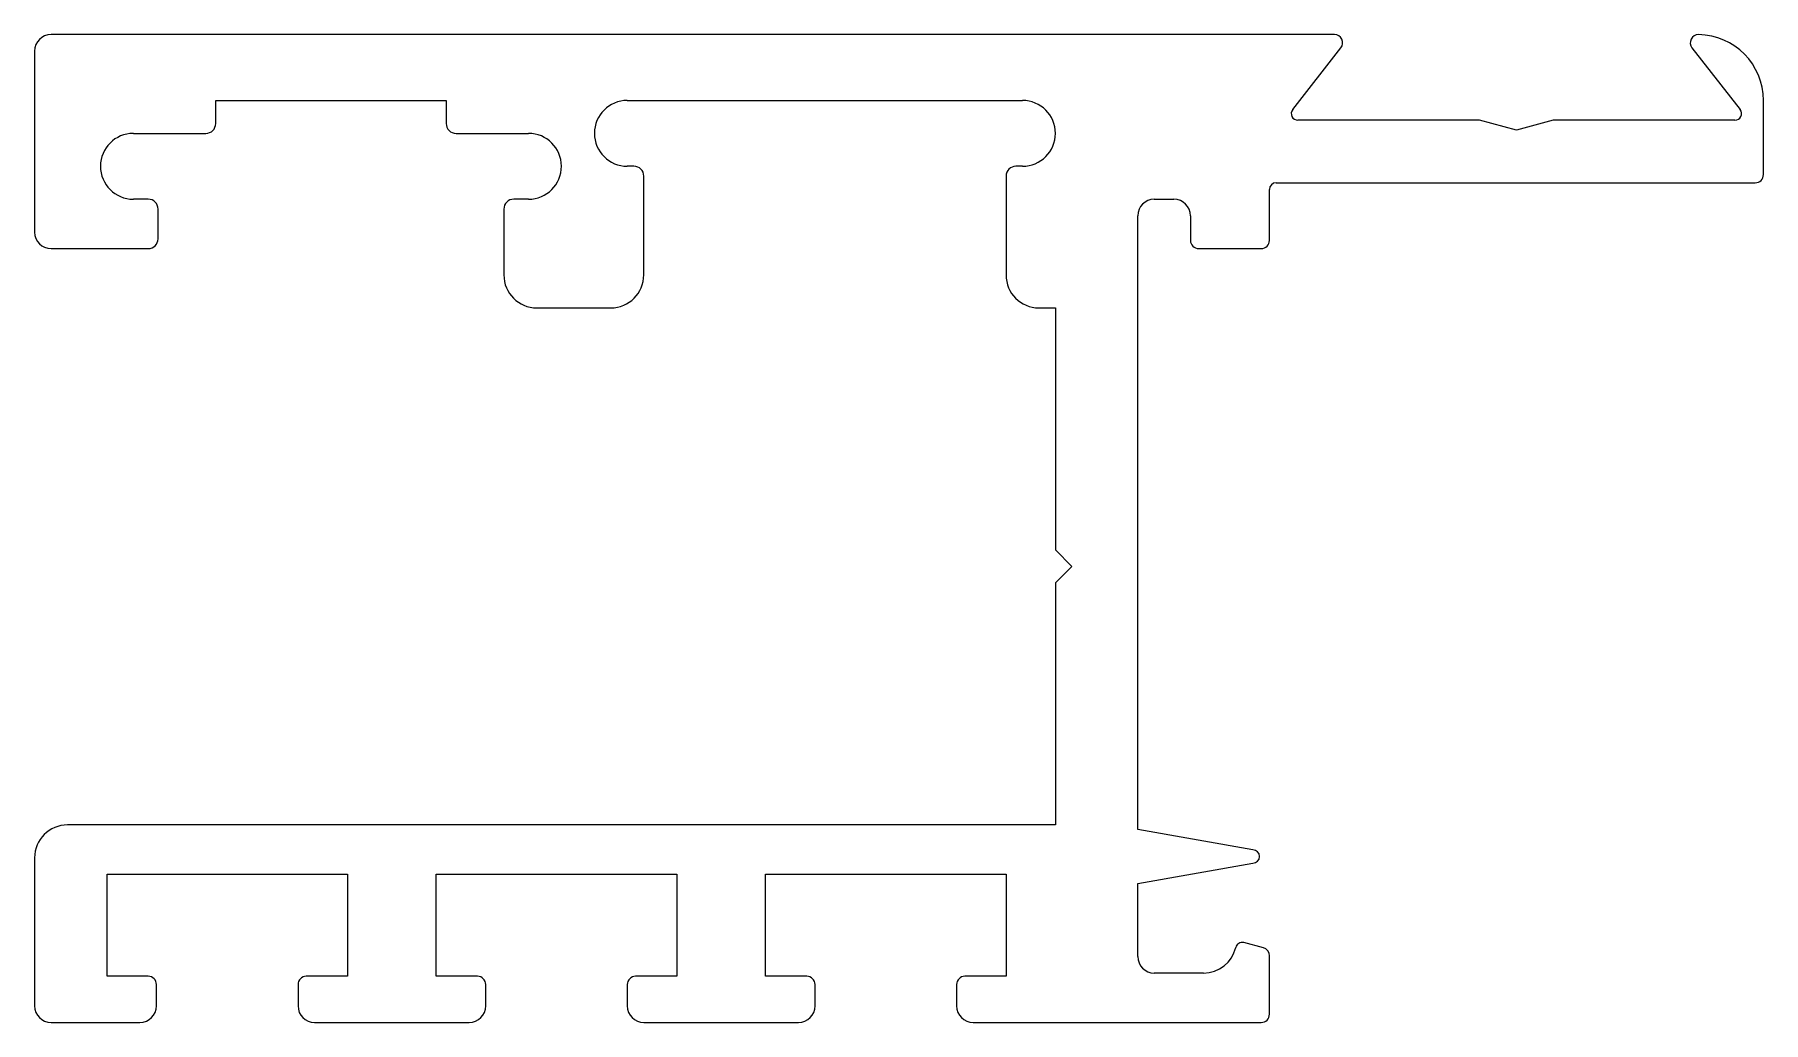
# Model space of a CAD drawing. Extents: x 509.2 to 561.7, y 704.4 to 734.4.
import ezdxf

# ---------------------------------------------------------------- set-up
doc = ezdxf.new("R2010")
doc.units = 0
doc.layers.get('0').update_dxf_attribs({"linetype": 'CONTINUOUS'})

msp = doc.modelspace()

# ---------------------------------------------------------------- linework, layer by layer
for p, q in [((548.698, 734.414), (509.726, 734.414)), ((547.432, 732.137), (548.895, 734.01)), ((559.557, 734.01), (561.021, 732.137)), ((509.226, 733.914), (509.226, 728.414)), ((514.726, 731.714), (514.726, 732.414)), ((514.726, 732.414), (521.726, 732.414)), ((521.726, 732.414), (521.726, 731.714)), ((527.226, 732.414), (539.226, 732.414)), ((561.726, 730.164), (561.726, 732.414)), ((512.226, 731.414), (514.426, 731.414)), ((522.026, 731.414), (524.226, 731.414)), ((553.107, 731.814), (547.589, 731.814)), ((554.226, 731.514), (553.107, 731.814)), ((555.346, 731.814), (554.226, 731.514)), ((560.863, 731.814), (555.346, 731.814)), ((527.426, 730.414), (527.226, 730.414)), ((539.226, 730.414), (539.026, 730.414)), ((527.726, 727.114), (527.726, 730.114)), ((538.726, 730.114), (538.726, 727.114)), ((546.926, 729.914), (561.476, 729.914)), ((512.676, 729.414), (512.226, 729.414)), ((524.226, 729.414), (523.776, 729.414)), ((543.226, 729.414), (543.826, 729.414)), ((546.726, 728.164), (546.726, 729.714)), ((512.976, 728.214), (512.976, 729.114)), ((523.476, 729.114), (523.476, 727.114)), ((542.726, 710.271), (542.726, 728.914)), ((544.326, 728.914), (544.326, 728.164)), ((509.726, 727.914), (512.676, 727.914)), ((544.576, 727.914), (546.476, 727.914)), ((524.476, 726.114), (526.726, 726.114)), ((539.726, 726.114), (540.226, 726.114)), ((540.226, 726.114), (540.226, 718.764)), ((540.226, 718.764), (540.726, 718.264)), ((540.726, 718.264), (540.226, 717.764)), ((540.226, 717.764), (540.226, 710.414)), ((540.226, 710.414), (510.226, 710.414)), ((546.226, 709.653), (542.726, 710.271)), ((509.226, 709.414), (509.226, 704.914)), ((511.426, 708.914), (518.726, 708.914)), ((511.426, 705.814), (511.426, 708.914)), ((518.726, 708.914), (518.726, 705.814)), ((521.426, 708.914), (528.726, 708.914)), ((521.426, 705.814), (521.426, 708.914)), ((528.726, 708.914), (528.726, 705.814)), ((531.426, 708.914), (538.726, 708.914)), ((531.426, 705.814), (531.426, 708.914)), ((538.726, 708.914), (538.726, 705.814)), ((542.726, 708.636), (546.226, 709.253)), ((542.726, 706.414), (542.726, 708.636)), ((546.541, 706.678), (545.947, 706.837)), ((546.726, 704.664), (546.726, 706.437)), ((512.676, 705.814), (511.426, 705.814)), ((518.726, 705.814), (517.476, 705.814)), ((522.676, 705.814), (521.426, 705.814)), ((528.726, 705.814), (527.476, 705.814)), ((532.676, 705.814), (531.426, 705.814)), ((538.726, 705.814), (537.476, 705.814)), ((544.726, 705.914), (543.226, 705.914)), ((512.926, 704.914), (512.926, 705.564)), ((517.226, 705.564), (517.226, 704.914)), ((522.926, 704.914), (522.926, 705.564)), ((527.226, 705.564), (527.226, 704.914)), ((532.926, 704.914), (532.926, 705.564)), ((537.226, 705.564), (537.226, 704.914)), ((509.726, 704.414), (512.426, 704.414)), ((517.726, 704.414), (522.426, 704.414)), ((527.726, 704.414), (532.426, 704.414)), ((537.726, 704.414), (546.476, 704.414))]:
    msp.add_line(p, q)
for centre, radius, start, end in [((509.726, 733.914), 0.5, 90, 180), ((548.698, 734.164), 0.25, 322, 90), ((559.754, 734.164), 0.25, 89.073, 218), ((559.726, 732.414), 2, 0, 89.073), ((527.226, 731.414), 1, 90, 180), ((539.226, 731.414), 1, 0, 90), ((547.589, 732.014), 0.2, 142, 270), ((560.863, 732.014), 0.2, 270, 38), ((512.226, 730.414), 1, 90, 270), ((514.426, 731.714), 0.3, 270, 0), ((522.026, 731.714), 0.3, 180, 270), ((524.226, 730.414), 1, 270, 90), ((527.226, 731.414), 1, 180, 270), ((539.226, 731.414), 1, 270, 0), ((527.426, 730.114), 0.3, 0, 90), ((539.026, 730.114), 0.3, 90, 180), ((546.926, 729.714), 0.2, 90, 180), ((561.476, 730.164), 0.25, 270, 0), ((512.676, 729.114), 0.3, 0, 90), ((523.776, 729.114), 0.3, 90, 180), ((543.226, 728.914), 0.5, 90, 180), ((543.826, 728.914), 0.5, 0, 90), ((509.726, 728.414), 0.5, 180, 270), ((512.676, 728.214), 0.3, 270, 0), ((544.576, 728.164), 0.25, 180, 270), ((546.476, 728.164), 0.25, 270, 0), ((524.476, 727.114), 1, 180, 270), ((526.726, 727.114), 1, 270, 0), ((539.726, 727.114), 1, 180, 270), ((510.226, 709.414), 1, 90, 180), ((546.226, 709.453), 0.2, 270, 90), ((544.726, 706.914), 1, 270, 346.9953), ((545.895, 706.644), 0.2, 75, 166.9953), ((546.476, 706.437), 0.25, 0, 75), ((543.226, 706.414), 0.5, 180, 270), ((512.676, 705.564), 0.25, 0, 90), ((517.476, 705.564), 0.25, 90, 180), ((522.676, 705.564), 0.25, 0, 90), ((527.476, 705.564), 0.25, 90, 180), ((532.676, 705.564), 0.25, 0, 90), ((537.476, 705.564), 0.25, 90, 180), ((509.726, 704.914), 0.5, 180, 270), ((512.426, 704.914), 0.5, 270, 360), ((517.726, 704.914), 0.5, 180, 270), ((522.426, 704.914), 0.5, 270, 360), ((527.726, 704.914), 0.5, 180, 270), ((532.426, 704.914), 0.5, 270, 360), ((537.726, 704.914), 0.5, 180, 270), ((546.476, 704.664), 0.25, 270, 0)]:
    msp.add_arc(centre, radius, start, end)

doc.saveas('drawing.dxf')
